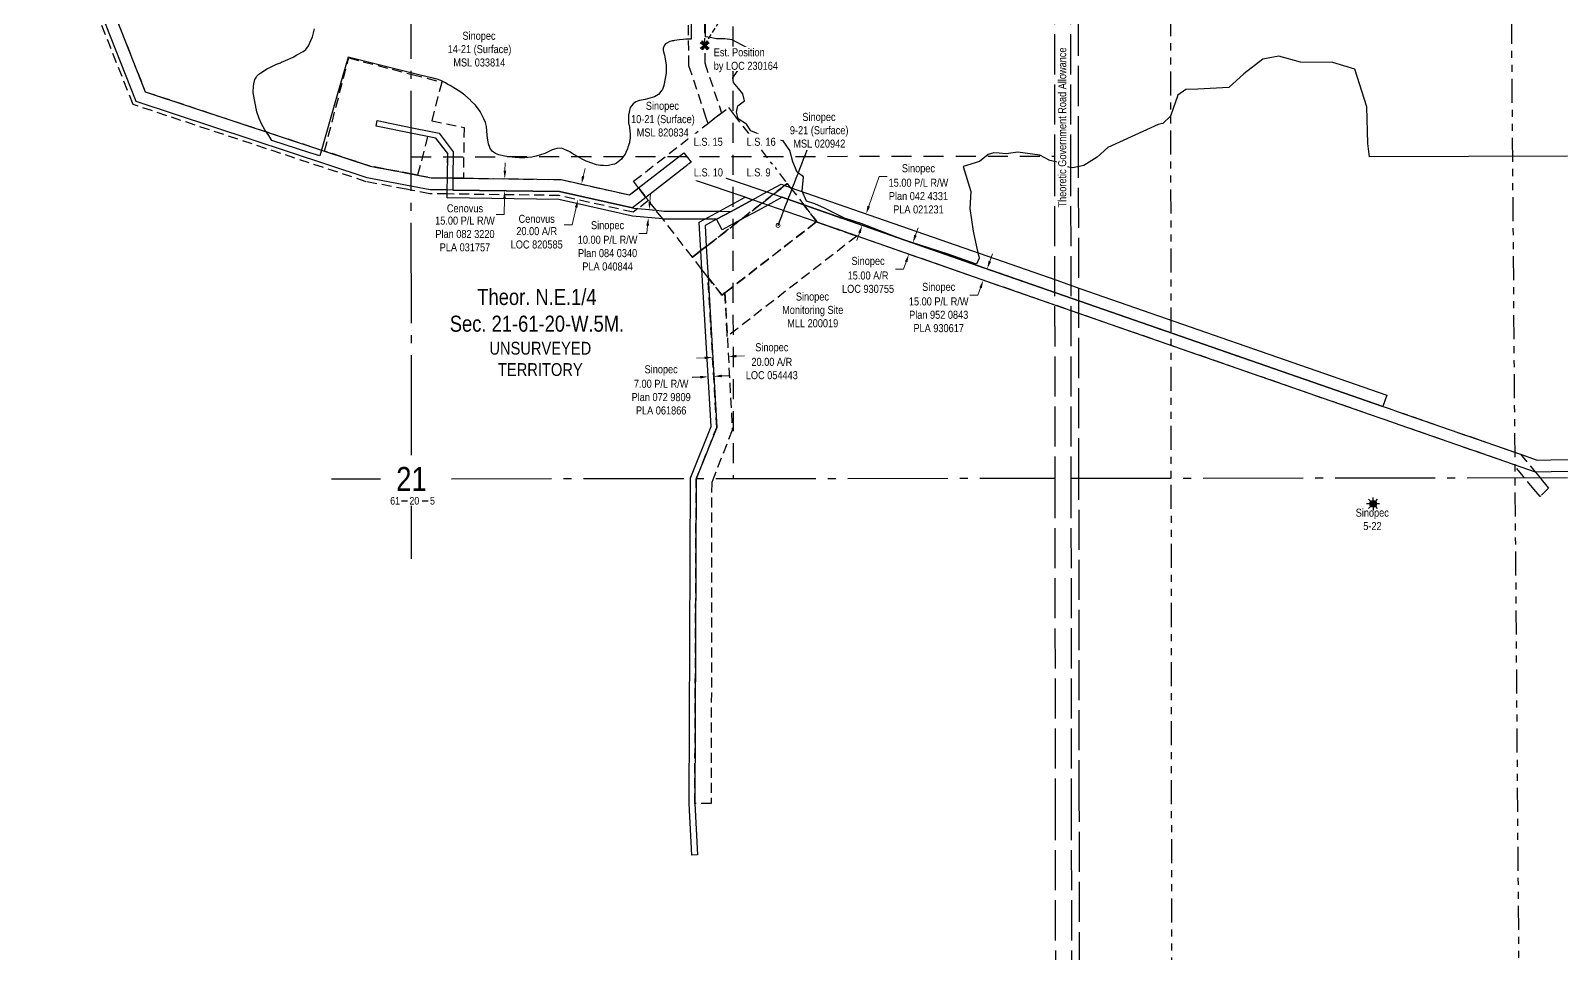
# Model space of a CAD drawing. Extents: x 493830 to 508605, y 6011694 to 6019262.
# Drawn here: x 503505 to 505416, y 6015242 to 6016394 of the extents above; entities that cross this region are included whole.
import ezdxf
from ezdxf.enums import TextEntityAlignment as Align

# ---------------------------------------------------------------- set-up
doc = ezdxf.new("R2010")
doc.units = 0
doc.header["$LTSCALE"] = 5
doc.header["$PDSIZE"] = 0.5
for name, pattern in [('foc-ACCESSROAD', [3.75, 2.5, -1.25]), ('foc-DRILLPATH', [14.75, 6, -1.75, 1.75, -1.75, 1.75, -1.75]), ('foc-LSD', [8, 5, -3]), ('foc-QUARTERLINE', [33, 25, -3, 2, -3]), ('foc-TIELINE', [1.875, 1.25, -0.625]), ('foc-UNSURVEYED', [12.5, 10, -2.5])]:
    doc.linetypes.add(name, pattern=pattern)
doc.layers.get('Defpoints').update_dxf_attribs({"color": 9})
for name, color, linetype in [('10', 1, 'Continuous'), ('9', 3, 'Continuous'), ('AS-DRILL-T', 8, 'Continuous'), ('C-SYMBOL', 7, 'Continuous'), ('F-AR', 190, 'foc-ACCESSROAD'), ('F-RW', 190, 'Continuous'), ('F-WS', 190, 'foc-ACCESSROAD'), ('F-WS-S', 8, 'Continuous'), ('L-MON', 1, 'Continuous'), ('L-ROAD-T', 7, 'Continuous'), ('L-SECLBL', 7, 'Continuous'), ('L-SECQ', 8, 'foc-QUARTERLINE'), ('L-SECTION-LSD', 7, 'foc-LSD'), ('L-TIE', 7, 'foc-TIELINE'), ('L-UNS-T', 3, 'Continuous'), ('L-USEC', 7, 'foc-UNSURVEYED'), ('P-PDRILLPATH', 12, 'foc-DRILLPATH'), ('WETLAND', 143, 'Continuous')]:
    doc.layers.add(name, color=color, linetype=linetype)
doc.layers.add('F-AR-T', color=190, linetype='Continuous', lineweight=9)
doc.layers.add('F-RW-T', color=190, linetype='Continuous', lineweight=9)
doc.styles.add('100L', font='ARIALN.TTF', dxfattribs={"height": 11})
doc.styles.add('175L', font='ARIALN.TTF', dxfattribs={"height": 20})
doc.styles.add('80CG', font='ARIALN.TTF', dxfattribs={"height": 10})
doc.styles.add('80L', font='ARIALN.TTF', dxfattribs={"height": 10})
doc.styles.add('SIMPLEX', font='ARIALN.TTF')
doc.dimstyles.new('Compass 5 000', dxfattribs={"dimscale": 5, "dimtxt": 9, "dimasz": 2, "dimexe": 0.2, "dimexo": 0.0625, "dimgap": 0.5, "dimtad": 0, "dimtih": 1, "dimtoh": 1, "dimzin": 0, "dimdsep": 46, "dimtxsty": '80CG', "dimcen": 0.1, "dimse1": 1, "dimse2": 1, "dimclrd": 256, "dimclrt": 256, "dimaunit": 1, "dimadec": 4, "dimazin": 0, "dimtfac": 0.06, "dimtofl": 0, "dimtmove": 0, "dimatfit": 1, "dimfxl": 0.2, "dimtolj": 1, "dimtzin": 0, "dimlwd": -1, "dimarcsym": 0})

# ---------------------------------------------------------------- blocks, each defined once
blk = doc.blocks.new('GAS')
h = blk.add_hatch(color=255)
h.dxf.hatch_style = 1
edge = h.paths.add_edge_path()
edge.add_arc((0, 0), 0.9, 0, 360)
for p, q in [((-0.81, 0), (-1.62, 0)), ((-0.57, 0.57), (-1.14, 1.14)), ((0, 0.81), (0, 1.62)), ((0.57, 0.57), (1.14, 1.14)), ((1.62, 0), (0.81, 0)), ((-0.57, -0.57), (-1.14, -1.14)), ((0, -0.81), (0, -1.62)), ((1.14, -1.14), (0.57, -0.57))]:
    blk.add_line(p, q)
blk.add_circle((0, 0), 0.8)
blk = doc.blocks.new('L-SECLBL')
at = {"layer": '9', "color": 7}
for p, q in [((-5.1, -27.8), (-12.3, -27.8)), ((20.7, -27.8), (13.5, -27.8))]:
    blk.add_line(p, q, dxfattribs=at)
at = {"layer": '10', "color": 2, "style": 'SIMPLEX'}
blk.add_attdef('SEC', text='', height=30, dxfattribs=at).set_placement((0, 0), align=Align.MIDDLE)
at = {"layer": '10', "color": 5, "style": '80L'}
blk.add_attdef('TWP', text='', height=9.5, dxfattribs=at).set_placement((-14.4, -27.4), align=Align.MIDDLE_RIGHT)
blk.add_attdef('RGE', text='', height=9.5, dxfattribs=at).set_placement((3.6, -27.4), align=Align.MIDDLE_CENTER)
blk.add_attdef('MER', text='', height=9.5, dxfattribs=at).set_placement((23.2, -27.4), align=Align.MIDDLE_LEFT)
blk = doc.blocks.new('UT')
at = {"layer": 'L-UNS-T', "color": 3, "insert": (0, 0), "char_height": 16, "attachment_point": 5, "style": '80L'}
blk.add_mtext_dynamic_manual_height_columns('UNSURVEYED TERRITORY', width=126.414, gutter_width=47.5, heights=[0], dxfattribs=at)
blk = doc.blocks.new('*D579')
at = {"layer": 'Defpoints', "color": 0, "transparency": 16777216}
for p in [(504356.2, 6015987.4), (504375.9, 6015988.4), (504375.9, 6015986.7)]:
    blk.add_point(p, dxfattribs=at)
at = {"layer": 'F-AR-T', "transparency": 16777216}
for p, q in [((504346.3, 6015985.1), (504336.3, 6015984.6)), ((504385.9, 6015987.3), (504395.9, 6015987.8))]:
    blk.add_line(p, q, dxfattribs=at)
for points in [[(504346.2, 6015986.8), (504346.4, 6015983.5), (504356.3, 6015985.7)], [(504385.8, 6015988.9), (504386, 6015985.6), (504375.9, 6015986.7)]]:
    blk.add_solid(points, dxfattribs=at)
at = {"layer": 'F-AR-T', "transparency": 16777216, "char_height": 10, "attachment_point": 5, "style": '80CG'}
for s, insert in [('\\A1;Sinopec', (504430.2, 6015996.8)), ('\\A1;20.00 A/R\\PLOC 054443', (504430.2, 6015971.7))]:
    blk.add_mtext(s, dxfattribs=dict(at, insert=insert))
blk = doc.blocks.new('*D580')
at = {"layer": 'Defpoints', "color": 0, "transparency": 16777216}
for p in [(504131.2, 6016208.2), (504096.5, 6016193.7), (504131, 6016193.2)]:
    blk.add_point(p, dxfattribs=at)
at = {"layer": 'F-RW-T', "transparency": 16777216}
for p, q in [((504096.8, 6016218.7), (504097, 6016228.7)), ((504096.3, 6016183.7), (504096.1, 6016164)), ((504096.1, 6016164), (504086.1, 6016164))]:
    blk.add_line(p, q, dxfattribs=at)
for points in [[(504095.2, 6016218.7), (504098.5, 6016218.7), (504096.7, 6016208.7)], [(504094.7, 6016183.7), (504098, 6016183.7), (504096.5, 6016193.7)]]:
    blk.add_solid(points, dxfattribs=at)
at = {"layer": 'F-RW-T', "transparency": 16777216, "char_height": 10, "width": 711.989, "attachment_point": 5, "style": '80CG'}
for s, insert in [('\\A1;Cenovus', (504047, 6016171.7)), ('\\A1;15.00 P/L R/W\\PPlan 082 3220\\PPLA 031757', (504047, 6016139.7))]:
    blk.add_mtext(s, dxfattribs=dict(at, insert=insert))
blk = doc.blocks.new('*D581')
at = {"layer": 'Defpoints', "color": 0, "transparency": 16777216}
for p in [(504276.6, 6016170.1), (504275.7, 6016160.2), (504276, 6016160.1)]:
    blk.add_point(p, dxfattribs=at)
at = {"layer": 'F-RW-T', "transparency": 16777216}
for p, q in [((504277.9, 6016180), (504278.8, 6016190)), ((504275.1, 6016150.2), (504274.2, 6016140.2)), ((504274.2, 6016140.2), (504264.2, 6016140.2))]:
    blk.add_line(p, q, dxfattribs=at)
for points in [[(504276.2, 6016180.2), (504279.5, 6016179.9), (504277, 6016170.1)], [(504273.4, 6016150.3), (504276.8, 6016150), (504276, 6016160.1)]]:
    blk.add_solid(points, dxfattribs=at)
at = {"layer": 'F-RW-T', "transparency": 16777216, "char_height": 10, "attachment_point": 5, "style": '80CG'}
for s, insert in [('\\A1;Sinopec', (504225.1, 6016149.2)), ('\\A1;10.00 P/L R/W\\PPlan 084 0340\\PPLA 040844', (504225.1, 6016115.8))]:
    blk.add_mtext(s, dxfattribs=dict(at, insert=insert))
blk = doc.blocks.new('*D582')
at = {"layer": 'Defpoints', "color": 0, "transparency": 16777216}
for p in [(504592.6, 6016133.4), (504587.6, 6016119.2), (504601.3, 6016114.5)]:
    blk.add_point(p, dxfattribs=at)
at = {"layer": 'F-RW-T', "transparency": 16777216}
for p, q in [((504609.6, 6016138.1), (504612.9, 6016147.5)), ((504594.8, 6016095.6), (504584.8, 6016095.6)), ((504598.1, 6016105), (504594.8, 6016095.6))]:
    blk.add_line(p, q, dxfattribs=at)
for points in [[(504608, 6016138.6), (504611.2, 6016137.5), (504606.3, 6016128.6)], [(504596.5, 6016105.6), (504599.6, 6016104.5), (504601.3, 6016114.5)]]:
    blk.add_solid(points, dxfattribs=at)
at = {"layer": 'F-RW-T', "transparency": 16777216, "char_height": 10, "attachment_point": 5, "style": '80CG'}
for s, insert in [('\\A1;Sinopec', (504550.4, 6016104.6)), ('\\A1;15.00 A/R\\PLOC 930755', (504550.4, 6016079.5))]:
    blk.add_mtext(s, dxfattribs=dict(at, insert=insert))
blk = doc.blocks.new('*D583')
at = {"layer": 'Defpoints', "color": 0, "transparency": 16777216}
for p in [(504548, 6016164.9), (504551.6, 6016147.7), (504556.6, 6016161.9)]:
    blk.add_point(p, dxfattribs=at)
at = {"layer": 'F-AR-T', "transparency": 16777216}
for p, q in [((504551.3, 6016174.3), (504564.2, 6016211.4)), ((504564.2, 6016211.4), (504574.2, 6016211.4)), ((504539.7, 6016141.3), (504536.5, 6016131.8))]:
    blk.add_line(p, q, dxfattribs=at)
for points in [[(504549.7, 6016174.9), (504552.9, 6016173.8), (504548, 6016164.9)], [(504538.2, 6016141.8), (504541.3, 6016140.7), (504543, 6016150.7)]]:
    blk.add_solid(points, dxfattribs=at)
at = {"layer": 'F-AR-T', "transparency": 16777216, "char_height": 10, "width": 372.465, "attachment_point": 5, "style": '80CG'}
for s, insert in [('\\A1;Sinopec', (504613.3, 6016220.3)), ('\\A1;15.00 P/L R/W\\PPlan 042 4331\\PPLA 021231', (504613.3, 6016187))]:
    blk.add_mtext(s, dxfattribs=dict(at, insert=insert))
blk = doc.blocks.new('*D584')
at = {"layer": 'Defpoints', "color": 0, "transparency": 16777216}
for p in [(504350.7, 6015961.5), (504350.9, 6015958.2), (504357.9, 6015958.6)]:
    blk.add_point(p, dxfattribs=at)
at = {"layer": 'F-WS', "transparency": 16777216}
for p, q in [((504340.7, 6015960.9), (504330.7, 6015960.4)), ((504367.6, 6015962.5), (504377.6, 6015963.1))]:
    blk.add_line(p, q, dxfattribs=at)
for points in [[(504340.6, 6015962.6), (504340.8, 6015959.3), (504350.7, 6015961.5)], [(504367.6, 6015964.2), (504367.7, 6015960.8), (504357.7, 6015961.9)]]:
    blk.add_solid(points, dxfattribs=at)
at = {"layer": 'F-WS', "transparency": 16777216, "char_height": 10, "attachment_point": 5, "style": '80CG'}
for s, insert in [('\\A1;Sinopec', (504292, 6015969.3)), ('\\A1;7.00 P/L R/W\\PPlan 072 9809\\PPLA 061866', (504292, 6015936))]:
    blk.add_mtext(s, dxfattribs=dict(at, insert=insert))
blk = doc.blocks.new('*D586')
at = {"layer": 'Defpoints', "color": 0, "transparency": 16777216}
for p in [(504192.5, 6016202), (504228.8, 6016193.8), (504224.4, 6016174.3)]:
    blk.add_point(p, dxfattribs=at)
at = {"layer": 'F-AR-T', "transparency": 16777216}
for p, q in [((504194.7, 6016211.7), (504196.9, 6016221.5)), ((504185.9, 6016172.7), (504181, 6016151)), ((504181, 6016151), (504171, 6016151))]:
    blk.add_line(p, q, dxfattribs=at)
for points in [[(504193, 6016212.1), (504196.3, 6016211.4), (504192.5, 6016202)], [(504184.2, 6016173.1), (504187.5, 6016172.3), (504188.1, 6016182.5)]]:
    blk.add_solid(points, dxfattribs=at)
at = {"layer": 'F-AR-T', "transparency": 16777216, "char_height": 10, "attachment_point": 5, "style": '80CG'}
for s, insert in [('\\A1;Cenovus', (504136.6, 6016158.6)), ('\\A1;20.00 A/R\\PLOC 820585', (504136.6, 6016134.9))]:
    blk.add_mtext(s, dxfattribs=dict(at, insert=insert))
blk = doc.blocks.new('*D589')
at = {"layer": 'Defpoints', "color": 0, "transparency": 16777216}
for p in [(504702.8, 6016095), (504694.3, 6016082.1), (504697.9, 6016080.8)]:
    blk.add_point(p, dxfattribs=at)
at = {"layer": 'F-AR-T', "transparency": 16777216}
for p, q in [((504702.5, 6016105.7), (504705.8, 6016115.1)), ((504691, 6016072.6), (504687.7, 6016063.2)), ((504687.7, 6016063.2), (504677.7, 6016063.2))]:
    blk.add_line(p, q, dxfattribs=at)
for points in [[(504700.9, 6016106.2), (504704.1, 6016105.1), (504699.2, 6016096.2)], [(504689.4, 6016073.2), (504692.5, 6016072.1), (504694.3, 6016082.1)]]:
    blk.add_solid(points, dxfattribs=at)
at = {"layer": 'F-AR-T', "transparency": 16777216, "char_height": 10, "attachment_point": 5, "style": '80CG'}
for s, insert in [('\\A1;Sinopec', (504638.6, 6016072.2)), ('\\A1;15.00 P/L R/W\\PPlan 952 0843\\PPLA 930617', (504638.6, 6016038.8))]:
    blk.add_mtext(s, dxfattribs=dict(at, insert=insert))
blk = doc.blocks.new('TEMP')
h = blk.add_hatch(color=255)
h.dxf.hatch_style = 1
h.paths.add_polyline_path([(0, 0.25), (-0.67, 1.15), (-0.67, 0.67), (-1.15, 0.67), (-0.25, 0), (-1.15, -0.67), (-0.67, -0.67), (-0.67, -1.15), (0, -0.25), (0.67, -1.15), (0.67, -0.67), (1.15, -0.67), (0.25, 0), (1.15, 0.67), (0.67, 0.67), (0.67, 1.15)])
h.paths.add_polyline_path([(0.57, 0.85), (0.57, 0.57), (0.85, 0.57), (0.08, 0), (0.85, -0.57), (0.57, -0.57), (0.57, -0.85), (0, -0.08), (-0.57, -0.85), (-0.57, -0.57), (-0.85, -0.57), (-0.08, 0), (-0.85, 0.57), (-0.57, 0.57), (-0.57, 0.85), (0, 0.08)], flags=16)
h = blk.add_hatch(color=1)
h.dxf.hatch_style = 1
h.paths.add_polyline_path([(0, 0.08), (-0.57, 0.85), (-0.57, 0.57), (-0.85, 0.57), (-0.08, 0), (-0.85, -0.57), (-0.57, -0.57), (-0.57, -0.85), (0, -0.08), (0.57, -0.85), (0.57, -0.57), (0.85, -0.57), (0.08, 0), (0.85, 0.57), (0.57, 0.57), (0.57, 0.85)])
at = {"color": 1}
for p, q in [((-0.08, 0), (0.08, 0)), ((0, 0.08), (0, -0.08))]:
    blk.add_line(p, q, dxfattribs=at)
at = {"color": 255, "flags": 128}
blk.add_lwpolyline([(-0.25, 0), (-1.15, 0.67), (-0.67, 0.67), (-0.67, 1.15), (0, 0.25), (0.67, 1.15), (0.67, 0.67), (1.15, 0.67), (0.25, 0), (1.15, -0.67), (0.67, -0.67), (0.67, -1.15), (0, -0.25), (-0.67, -1.15), (-0.67, -0.67), (-1.15, -0.67)], close=True, dxfattribs=at)
at = {"color": 1, "flags": 128}
blk.add_lwpolyline([(-0.08, 0), (-0.85, 0.57), (-0.57, 0.57), (-0.57, 0.85), (0, 0.08), (0.57, 0.85), (0.57, 0.57), (0.85, 0.57), (0.08, 0), (0.85, -0.57), (0.57, -0.57), (0.57, -0.85), (0, -0.08), (-0.57, -0.85), (-0.57, -0.57), (-0.85, -0.57)], close=True, dxfattribs=at)

msp = doc.modelspace()

# ---------------------------------------------------------------- linework, layer by layer
at = {"layer": 'F-AR'}
msp.add_lwpolyline([(504346.494, 6016353.399), (504367.332, 6016290.776), (504350.589, 6016277.774), (504348.369, 6016284.458), (504326.522, 6016350.26), (504324.023, 6016815.202, -0.02887868), (504324.143, 6016817.506), (504328.392, 6016855.936), (504345.951, 6016891.461), (504373.354, 6016922.284), (504916.927, 6017375.568), (504921.266, 6017385.241), (504941.909, 6017382.394), (504933.295, 6017363.189), (504387.302, 6016907.888), (504362.678, 6016880.191), (504347.873, 6016850.238), (504344.012, 6016815.309)], format="xyb", close=True, dxfattribs=at)
msp.add_lwpolyline([(503610.321, 6016412.289), (503617.753, 6016393.449), (503647.786, 6016317.326), (503871.554, 6016243.237), (503928.734, 6016224.405), (503964.35, 6016217.666), (503981.308, 6016214.456), (503987.915, 6016213.206), (504004.955, 6016209.98), (504025.007, 6016209.724), (504031.971, 6016209.602), (504045.008, 6016209.419), (504166.995, 6016207.714), (504166.995, 6016207.714), (504252.418, 6016188.447), (504263.823, 6016197.29), (504273.019, 6016185.446), (504276.091, 6016181.489), (504263.028, 6016171.361), (504257.22, 6016166.857), (504164.629, 6016187.741), (504024.694, 6016189.697), (504002.941, 6016190.001), (503981.326, 6016194.096), (503973.692, 6016195.542), (503923.71, 6016205.014), (503638.803, 6016299.242), (503632.614, 6016301.274), (503552.406, 6016504.579)], dxfattribs=at)
for points in [[(505390.516, 6015812.737), (505389.628, 6015811.858), (505381.944, 6015821.128), (505368.572, 6015837.254), (505356.383, 6015851.966), (505214.995, 6015901.078), (505196.099, 6015907.642), (505188.544, 6015910.265), (504815.053, 6016040.08), (504784.884, 6016050.567), (504699.859, 6016080.119), (504485.738, 6016154.772), (504486.369, 6016155.262), (504470.152, 6016176.139), (504704.752, 6016094.295), (504784.866, 6016066.441), (504815.036, 6016055.952), (505193.465, 6015924.382), (505196.191, 6015923.477), (505201.036, 6015921.794), (505212.374, 6015917.856), (505365.277, 6015864.746), (505383.749, 6015842.46), (505388.041, 6015837.276), (505392.654, 6015831.717), (505400.337, 6015822.447), (505390.516, 6015812.737)], [(504350.53, 6016085.589), (504367.827, 6016063.299), (504371.681, 6016066.291), (504380.873, 6015894.651), (504357.718, 6015836.204), (504355.105, 6015829.616), (504354.46, 6015428.856), (504334.025, 6015428.87), (504335.737, 6015833.673), (504336.738, 6015836.183), (504361.346, 6015898.103), (504350.53, 6016085.589)]]:
    msp.add_lwpolyline(points, close=True, dxfattribs=at)
at = {"layer": 'F-RW'}
for points in [[(503610.321, 6016412.289), (503617.753, 6016393.449), (503647.786, 6016317.326), (503871.554, 6016243.237), (503928.734, 6016224.405), (503964.35, 6016217.666), (503981.308, 6016214.456), (503987.915, 6016213.206), (504004.955, 6016209.98), (504025.007, 6016209.724), (504031.971, 6016209.602), (504045.008, 6016209.419), (504166.995, 6016207.714), (504166.995, 6016207.714), (504252.418, 6016188.447), (504263.823, 6016197.29), (504320.505, 6016241.238), (504329.685, 6016229.382), (504273.019, 6016185.446), (504256.018, 6016172.264), (504165.225, 6016192.746), (504031.759, 6016194.573), (504024.763, 6016194.703), (504003.447, 6016195.007), (503981.322, 6016199.194), (503924.97, 6016209.86), (503636.413, 6016305.298), (503504.54, 6016639.554)], [(505428.301, 6015843.161), (505403.318, 6015842.769), (505383.749, 6015842.46), (505356.383, 6015851.966), (505214.995, 6015901.078), (505196.099, 6015907.642), (505188.544, 6015910.265), (504815.053, 6016040.08), (504784.884, 6016050.567), (504699.859, 6016080.119), (504485.738, 6016154.772), (504425.357, 6016175.824), (504418.186, 6016178.317), (504406.172, 6016182.494), (504397.124, 6016185.543), (504336.22, 6016206.225), (504341.125, 6016220.388), (504424.074, 6016192.182), (504432.351, 6016189.308), (504443.259, 6016185.521), (504470.152, 6016176.139), (504704.752, 6016094.295), (504784.866, 6016066.441), (504815.036, 6016055.952), (505193.465, 6015924.382), (505196.191, 6015923.477), (505201.036, 6015921.794), (505212.374, 6015917.856), (505365.277, 6015864.746), (505386.162, 6015857.492), (505403.108, 6015857.758), (505428.09, 6015858.151)]]:
    msp.add_lwpolyline(points, dxfattribs=at)
for points in [[(504379.386, 6016167.995), (504361.149, 6016158.123), (504346.548, 6016158.178), (504294.831, 6016158.372), (504293.976, 6016158.452), (504256.122, 6016161.976), (504164.014, 6016182.724), (504024.625, 6016184.688), (504024.694, 6016189.697), (504024.763, 6016194.703), (504025.007, 6016209.724), (504025.418, 6016240.133), (504010.734, 6016259.365), (504000.39, 6016261.447), (503981.261, 6016265.297), (503935.935, 6016274.418), (503937.519, 6016281.236), (503981.254, 6016272.432), (504004.294, 6016267.794), (504014.696, 6016265.703), (504032.431, 6016242.439), (504031.971, 6016209.602), (504031.759, 6016194.573), (504165.225, 6016192.746), (504256.018, 6016172.264), (504257.704, 6016171.855), (504263.028, 6016171.361), (504285.578, 6016169.268), (504295.303, 6016168.366), (504364.809, 6016168.059), (504379.386, 6016167.995)], [(504453.221, 6016197.936), (504709.67, 6016108.499), (504784.849, 6016082.349), (504815.019, 6016071.855), (505198.39, 6015938.509), (505193.465, 6015924.382), (504815.036, 6016055.952), (504784.866, 6016066.441), (504704.752, 6016094.295), (504470.152, 6016176.139), (504443.259, 6016185.521), (504425.357, 6016175.824), (504413.179, 6016169.229), (504391.022, 6016157.241), (504368.276, 6016144.932), (504361.149, 6016158.123), (504379.386, 6016167.995), (504406.172, 6016182.494), (504424.074, 6016192.182), (504441.96, 6016201.864), (504446.495, 6016200.282), (504453.221, 6016197.936)], [(504337.348, 6015364.649), (504330.361, 6015364.285), (504327.025, 6015428.796), (504328.748, 6015835.031), (504329.206, 6015836.176), (504354.276, 6015899.252), (504342.98, 6016095.32), (504341.621, 6016118.909), (504340.021, 6016146.685), (504339.554, 6016154.394), (504346.548, 6016158.178), (504364.809, 6016168.059), (504397.124, 6016185.543), (504406.172, 6016182.494), (504379.386, 6016167.995), (504361.149, 6016158.123), (504346.795, 6016150.352), (504348.309, 6016124.099), (504350.53, 6016085.589), (504361.346, 6015898.103), (504336.738, 6015836.183), (504335.737, 6015833.673), (504334.025, 6015428.87), (504337.348, 6015364.649)]]:
    msp.add_lwpolyline(points, close=True, dxfattribs=at)
at = {"layer": 'F-WS'}
for points in [[(504045.863, 6016272.701), (504045.008, 6016209.419), (504031.971, 6016209.602), (504025.007, 6016209.724), (504025.418, 6016240.133), (504010.734, 6016259.365), (504000.39, 6016261.447), (503987.915, 6016213.206), (503981.307, 6016214.456), (503964.35, 6016217.666), (503928.734, 6016224.405), (503871.554, 6016243.237), (503901.762, 6016359.457), (503981.193, 6016338.916), (504017.964, 6016329.407), (504005.406, 6016280.843), (504045.863, 6016272.701)], [(504341.621, 6016118.909), (504331.045, 6016110.703), (504293.976, 6016158.452), (504285.578, 6016169.268), (504276.091, 6016181.489), (504273.019, 6016185.446), (504263.823, 6016197.29), (504257.467, 6016205.531), (504328.488, 6016260.636), (504348.412, 6016276.095), (504375.977, 6016297.484), (504382.351, 6016289.269), (504449.555, 6016202.657), (504446.495, 6016200.282), (504432.351, 6016189.308), (504418.186, 6016178.317), (504391.022, 6016157.241), (504348.309, 6016124.099), (504341.621, 6016118.909)], [(504371.681, 6016066.291), (504367.827, 6016063.299), (504350.53, 6016085.589), (504342.98, 6016095.32), (504331.045, 6016110.703), (504341.621, 6016118.909), (504348.309, 6016124.099), (504391.022, 6016157.241), (504418.186, 6016178.317), (504432.351, 6016189.308), (504446.495, 6016200.282), (504449.555, 6016202.657), (504453.221, 6016197.936), (504470.152, 6016176.139), (504486.369, 6016155.262), (504485.738, 6016154.772), (504371.681, 6016066.291)], [(504536.379, 6016137.116), (504374.6, 6016011.782), (504374.408, 6016015.377), (504371.681, 6016066.291), (504485.738, 6016154.772), (504536.379, 6016137.116)]]:
    msp.add_lwpolyline(points, close=True, dxfattribs=at)
at = {"layer": 'L-SECQ', "flags": 128}
for points in [[(503980.168, 6015863.489), (503979.456, 6016638.249)], [(503880.195, 6015833.966), (503941.34, 6015834.027)], [(504030.192, 6015834.115), (504783.652, 6015834.862)], [(504803.759, 6015834.884), (506410.488, 6015836.6)], [(503980.287, 6015734.065), (503980.226, 6015800.364)]]:
    msp.add_lwpolyline(points, dxfattribs=at)
at = {"layer": 'L-SECTION-LSD', "flags": 128}
for points in [[(504381.123, 6016638.638), (504381.924, 6015834.464)], [(503979.825, 6016236.157), (504783.221, 6016236.946)]]:
    msp.add_lwpolyline(points, dxfattribs=at)
at = {"layer": 'L-USEC'}
for p, q in [((504782.789, 6016639.029), (504783.221, 6016236.946)), ((504802.906, 6016639.048), (504803.338, 6016236.968)), ((504813.38, 6016236.977), (504812.948, 6016639.058)), ((504783.221, 6016236.946), (504783.652, 6015834.862)), ((504803.328, 6016236.968), (504803.759, 6015834.884)), ((504813.811, 6015834.894), (504813.38, 6016236.977)), ((504783.652, 6015834.862), (504784.084, 6015432.78)), ((504803.759, 6015834.884), (504804.19, 6015432.801)), ((504814.242, 6015432.81), (504813.811, 6015834.894)), ((504784.084, 6015432.78), (504784.515, 6015030.695)), ((504804.19, 6015432.801), (504804.621, 6015030.717)), ((504814.673, 6015030.726), (504814.242, 6015432.81))]:
    msp.add_line(p, q, dxfattribs=at)
at = {"layer": 'P-PDRILLPATH'}
for p, q in [((504927.276, 6017154.016), (504931.161, 6013532.463)), ((505350.377, 6016849.606), (505375.923, 6013532.947))]:
    msp.add_line(p, q, dxfattribs=at)
at = {"layer": 'WETLAND'}
for points in [[(504324.706, 6016796.509), (504329.472, 6016382.839), (504322.967, 6016382.852), (504319.327, 6016382.749), (504314.972, 6016382.14), (504308.683, 6016381.233), (504307.382, 6016380.95), (504305.663, 6016380.698), (504302.847, 6016379.878), (504298.343, 6016377.539), (504297.629, 6016377.033), (504295.979, 6016375.286), (504294.659, 6016371.805), (504294.704, 6016369.115), (504294.992, 6016367.243), (504296.08, 6016363.145), (504296.641, 6016360.489), (504297.257, 6016355.892), (504298.137, 6016350.573), (504298.235, 6016340.517), (504295.404, 6016325.196), (504293.684, 6016320.122), (504292.957, 6016319.094), (504288.491, 6016313.867), (504283.712, 6016311.06), (504271.903, 6016307.81), (504265.142, 6016306.404), (504260.579, 6016304.574), (504257.244, 6016302.294), (504253.485, 6016297.815), (504251.083, 6016288.275), (504251.116, 6016278.56), (504252.507, 6016272.897), (504252.882, 6016267.681), (504253.193, 6016265.261), (504253.29, 6016261.863), (504253.358, 6016259.436), (504252.505, 6016255.283), (504252.317, 6016253.334), (504250.527, 6016247.94), (504249.854, 6016245.978), (504248.036, 6016241.555), (504246.878, 6016239.579), (504245.248, 6016237.104), (504243.84, 6016235.363), (504242.332, 6016233.306), (504236.15, 6016228.285), (504233.874, 6016227.066), (504229.597, 6016225.867), (504226.274, 6016225.271), (504223.611, 6016224.953), (504219.964, 6016225.092), (504216.317, 6016225.232), (504211.193, 6016226.058), (504204.322, 6016228.535), (504201.052, 6016229.79), (504198.429, 6016230.797), (504193.499, 6016233.329), (504187.585, 6016236.319), (504180.915, 6016240.258), (504177.887, 6016242.454), (504175.48, 6016243.505), (504175.03, 6016243.704), (504169.822, 6016246.016), (504167.618, 6016246.682), (504161.793, 6016246.517), (504155.774, 6016244.646), (504150.982, 6016242.324), (504146.669, 6016240.259), (504135.837, 6016236.794), (504130.526, 6016235.672), (504121.803, 6016234.939), (504115.018, 6016234.747), (504110.257, 6016235.234), (504109.778, 6016235.285), (504102.237, 6016236.1), (504096.22, 6016236.736), (504089.439, 6016238.406), (504084.945, 6016240.284), (504081.324, 6016242.842), (504081.271, 6016242.893), (504078.765, 6016245.952), (504078.627, 6016246.136), (504077.968, 6016247.669), (504076.588, 6016252.081), (504075.934, 6016254.927), (504075.591, 6016256.923), (504075.084, 6016259.631), (504074.856, 6016262.633), (504074.824, 6016263.093), (504073.776, 6016273.728), (504072.581, 6016279.084), (504070.509, 6016283.64), (504069.654, 6016284.998), (504066.004, 6016292.621), (504059.952, 6016300.464), (504054.274, 6016305.829), (504053.706, 6016306.602), (504046.968, 6016312.969), (504041.761, 6016316.707), (504035.084, 6016320.89), (504029.642, 6016324.379), (504028.759, 6016324.991), (504028.596, 6016325.105), (504025.697, 6016326.453), (504022.73, 6016328.312), (504019.52, 6016330.164), (504017.058, 6016331.308), (504012.399, 6016332.877), (504010.194, 6016333.543), (504005.785, 6016334.875), (503999.609, 6016336.065), (503994.604, 6016337.029), (503994.271, 6016337.093), (503900.977, 6016360.685), (503887.011, 6016311.975), (503865.544, 6016237.1), (503853.233, 6016241.068), (503805.839, 6016256.346), (503801.863, 6016262.785), (503797.052, 6016269.692), (503792.949, 6016277.348), (503789.844, 6016284.061), (503787.196, 6016292.056), (503782.625, 6016315.939), (503782.563, 6016318.144), (503783.318, 6016327.996), (503783.71, 6016329.063), (503784.585, 6016332.489), (503785.805, 6016334.436), (503786.666, 6016336.191), (503789.489, 6016339.428), (503791.874, 6016340.953), (503800.224, 6016346.291), (503804.094, 6016348.184), (503811.797, 6016351.549), (503816.487, 6016353.598), (503817.97, 6016354.323), (503822.768, 6016356.403), (503832.366, 6016360.561), (503837.137, 6016363.611), (503844.793, 6016367.714), (503848.122, 6016370.237), (503851.395, 6016374.702), (503854.614, 6016381.108), (503856.418, 6016386.017), (503859.055, 6016395.807)], [(505423.819, 6016236.949), (505176.74, 6016236.044), (505174.74, 6016252.767), (505173.444, 6016298.49), (505158.387, 6016345.348), (505130.693, 6016353.715), (505090.261, 6016354.094), (505063.352, 6016361.72), (505043.624, 6016358.11), (505019.736, 6016339.892), (505001.16, 6016322.586), (504962.316, 6016320.722), (504947.075, 6016320.29), (504937.363, 6016313.15), (504928.191, 6016286.959), (504918.544, 6016277.534), (504912.861, 6016276.229), (504849.985, 6016247.752), (504836.603, 6016235.552), (504819.738, 6016225.159), (504806.086, 6016222.484), (504798.814, 6016223.421), (504791.042, 6016228.54), (504777.228, 6016231.58), (504764.84, 6016238.093), (504737.277, 6016241.887), (504722.841, 6016239.952), (504714.055, 6016240.466), (504707.556, 6016241.044), (504700.371, 6016238.934), (504689.559, 6016230.238), (504669.145, 6016223.939), (504678.61, 6016192.747), (504677.495, 6016171.552), (504681.734, 6016143.072), (504685.715, 6016123.737), (504688.978, 6016109.529), (504685.759, 6016102.002), (504650.506, 6016114.73), (504592.213, 6016133.097), (504541.889, 6016152.835), (504521.103, 6016159.681), (504496.154, 6016172.13), (504483.99, 6016177.505), (504473.605, 6016180.642), (504468.104, 6016193.07), (504469.88, 6016211.139), (504461.994, 6016216.921), (504456.485, 6016229.635), (504452.643, 6016244.112), (504444.587, 6016255.896), (504427.343, 6016258.839), (504403.904, 6016268.47), (504398.517, 6016276.897), (504388.035, 6016283.464), (504386.077, 6016291.989), (504387.573, 6016299.753), (504395.976, 6016305.997), (504394.018, 6016314.522), (504388.68, 6016321.234), (504382.46, 6016328.78), (504381.432, 6016334.757), (504390.498, 6016347.884), (504401.376, 6016357.63), (504399.248, 6016372.156), (504380.816, 6016382.02), (504371.449, 6016383.572), (504361.044, 6016383.562), (504353.238, 6016385.116), (504347.271, 6016385.906), (504343.739, 6016792.275)]]:
    msp.add_lwpolyline(points, dxfattribs=at)

# ---------------------------------------------------------------- block references
at = {"layer": 'F-WS-S', "xscale": 4.999999999999975, "yscale": 4.999999999999975, "zscale": 4.999999999999975}
msp.add_blockref('GAS', (505181.131, 6015802.746), dxfattribs=at)
at = {"layer": 'L-MON', "xscale": 4.997330249999995, "yscale": 4.997330249999995, "zscale": 4.997330249999995}
msp.add_blockref('TEMP', (504346.377, 6016375.233), dxfattribs=at)
at = {"layer": 'L-SECLBL'}
msp.add_blockref('L-SECLBL', (503980.195, 6015834.065), dxfattribs=at).add_auto_attribs({'SEC': '21', 'TWP': '61', 'RGE': '20', 'MER': '5'})
at = {"layer": 'L-UNS-T', "xscale": 0.99946605, "yscale": 0.99946605, "zscale": 0.99946605}
msp.add_blockref('UT', (504141.1, 6015983.671), dxfattribs=at)

# ---------------------------------------------------------------- texts
at = {"layer": 'AS-DRILL-T', "insert": (505148.229, 6015796.766), "char_height": 10, "attachment_point": 1, "style": '80L'}
msp.add_mtext_dynamic_manual_height_columns('\\pi11.15846;Sinopec\\P\\pi20.61276;5-22', width=63.08772, gutter_width=50, heights=[0], dxfattribs=at)
at = {"layer": 'C-SYMBOL', "color": 3, "insert": (504136.889, 6016071.083), "char_height": 20, "width": 215.98445, "attachment_point": 2, "style": '175L'}
msp.add_mtext('Theor. N.E.1/4 \\PSec. 21-61-20-W.5M.', dxfattribs=at)
at = {"layer": 'F-AR-T', "char_height": 9.99466, "attachment_point": 1, "style": '80L'}
for s, width, insert in [('\\pi23.7486;Sinopec\\P\\pi5.3103;14-21 (Surface)\\P\\pi12.36655;MSL 033814', 88.24624, (504020.085, 6016392.204)), ('\\pi23.7486;Sinopec\\P\\pi5.3103;10-21 (Surface)\\P\\pi12.36655;MSL 820834', 88.24624, (504249.111, 6016304.788)), ('\\pi15.92144;Sinopec\\P\\pi0.28177;9-21 (Surface)\\P\\pi4.55984;MSL 020942', 72.59191, (504452.502, 6016290.914)), ('\\pi17.61221;Sinopec\\P\\pi0.47608;Monitoring Site\\P\\pi6.84034;MLL 200019', 75.97346, (504442.629, 6016066.6))]:
    msp.add_mtext_dynamic_manual_height_columns(s, width=width, gutter_width=49.973, heights=[0], dxfattribs=dict(at, insert=insert))

# ---------------------------------------------------------------- dimensions: what is measured, and where the dimension line sits
at = {"layer": 'F-AR-T'}
dim = msp.add_linear_dim(base=(504192.453, 6016201.972), p1=(504224.37, 6016174.266), p2=(504228.771, 6016193.78), angle=77.289702, text='Cenovus\\X20.00 A/R\\PLOC 820585', dimstyle='Compass 5 000', dxfattribs=at)
dim.commit()
dim.dimension.update_dxf_attribs({"geometry": '*D586', "text_midpoint": (504136.615, 6016150.972), "dimtype": 161})
for p1, p2, distance, text, picture, middle in [((504702.847, 6016094.959), (504697.91, 6016080.799), -3.858, 'Sinopec\\X15.00 P/L R/W\\PPlan 952 0843\\PPLA 930617', '*D589', (504638.596, 6016063.184)), ((504356.196, 6015987.377), (504375.851, 6015988.429), -1.7, 'Sinopec\\X20.00 A/R\\PLOC 054443', '*D579', (504430.214, 6015987.802))]:
    dim = msp.add_aligned_dim(p1=p1, p2=p2, distance=distance, text=text, dimstyle='Compass 5 000', dxfattribs=at)
    dim.commit()
    dim.dimension.update_dxf_attribs({"geometry": picture, "text_midpoint": middle})
at = {"layer": 'F-RW-T'}
dim = msp.add_linear_dim(base=(504096.475, 6016193.687), p1=(504131.211, 6016208.214), p2=(504131.006, 6016193.214), angle=269.215744, text='Cenovus\\X15.00 P/L R/W\\PPlan 082 3220\\PPLA 031757', dimstyle='Compass 5 000', dxfattribs=at)
dim.commit()
dim.dimension.update_dxf_attribs({"geometry": '*D580', "text_midpoint": (504046.983, 6016164.035), "dimtype": 161})
for p1, p2, distance, text, picture, middle in [((504276.619, 6016170.1), (504275.694, 6016160.154), 0.336, 'Sinopec\\X10.00 P/L R/W\\PPlan 084 0340\\PPLA 040844', '*D581', (504225.088, 6016140.209)), ((504592.569, 6016133.432), (504587.624, 6016119.25), 14.529, 'Sinopec\\X15.00 A/R\\PLOC 930755', '*D582', (504550.425, 6016095.581))]:
    dim = msp.add_aligned_dim(p1=p1, p2=p2, distance=distance, text=text, dimstyle='Compass 5 000', dxfattribs=at)
    dim.commit()
    dim.dimension.update_dxf_attribs({"geometry": picture, "text_midpoint": middle})
at = {"layer": 'F-WS'}
dim = msp.add_aligned_dim(p1=(504357.857, 6015958.581), p2=(504350.881, 6015958.179), distance=-3.336, text='Sinopec\\X7.00 P/L R/W\\PPlan 072 9809\\PPLA 061866', dimstyle='Compass 5 000', dxfattribs=at)
dim.commit()
dim.dimension.update_dxf_attribs({"geometry": '*D584', "text_midpoint": (504291.974, 6015960.36)})

# ---------------------------------------------------------------- leaders
at = {"layer": 'F-AR-T', "path_type": 1}
msp.add_leader([(504437.954, 6016150.389), (504474.489, 6016244.828)], dimstyle='Compass 5 000', override={"dimasz": 1, "dimgap": 0.5, "dimtad": 0, "dimldrblk": 'DotBlank'}, dxfattribs=at)

# ---------------------------------------------------------------- next in the draw order: texts
at = {"layer": 'L-ROAD-T', "insert": (504787.865, 6016272.654), "char_height": 9.99466, "width": 200.83786, "attachment_point": 2, "rotation": 90, "style": '80L', "bg_fill": 3, "box_fill_scale": 1.15, "bg_fill_color": 256, "bg_fill_true_color": 256, "bg_fill_transparency": 0}
msp.add_mtext('Theoretic Government Road Allowance', dxfattribs=at)
at = {"layer": 'L-SECTION-LSD', "attachment_point": 1, "style": '100L', "bg_fill": 3, "box_fill_scale": 1.5, "bg_fill_color": 256, "bg_fill_transparency": 0}
for s, width, insert, char_height in [('\\pi1.84482;L.S. 15', 36.83977, (504330.843, 6016259.871), 9.99466), ('L.S. 16', 36.92171, (504398.766, 6016259.871), 9.9947), ('\\pi2.028;L.S. 10', 36.93432, (504330.843, 6016221.606), 9.99466)]:
    msp.add_mtext_dynamic_manual_height_columns(s, width=width, gutter_width=54.971, heights=[0], dxfattribs=dict(at, insert=insert, char_height=char_height))

# ---------------------------------------------------------------- next in the draw order: linework, layer by layer
at = {"layer": 'L-TIE', "flags": 128}
msp.add_lwpolyline([(504346.377, 6016375.233), (504979.567, 6017420.958)], dxfattribs=at)

# ---------------------------------------------------------------- next in the draw order: dimensions: what is measured, and where the dimension line sits
at = {"layer": 'F-AR-T'}
dim = msp.add_linear_dim(base=(504547.987, 6016164.886), p1=(504551.607, 6016147.722), p2=(504556.551, 6016161.899), angle=70.77358, text='Sinopec\\X15.00 P/L R/W\\PPlan 042 4331\\PPLA 021231', dimstyle='Compass 5 000', dxfattribs=at)
dim.commit()
dim.dimension.update_dxf_attribs({"geometry": '*D583', "text_midpoint": (504613.279, 6016211.353), "dimtype": 161})

# ---------------------------------------------------------------- next in the draw order: texts
at = {"layer": 'L-MON', "insert": (504357.656, 6016371.573), "char_height": 9.99466, "width": 80.78873, "attachment_point": 1, "line_spacing_factor": 1.010641, "style": '80L', "bg_fill": 3, "box_fill_scale": 1.15, "bg_fill_color": 256, "bg_fill_true_color": 256, "bg_fill_transparency": 0}
msp.add_mtext('Est. Position \\Pby LOC 230164', dxfattribs=at)
at = {"layer": 'L-SECTION-LSD', "insert": (504398.766, 6016221.606), "char_height": 9.9947, "attachment_point": 1, "style": '100L', "bg_fill": 3, "box_fill_scale": 1.5, "bg_fill_color": 256, "bg_fill_transparency": 0}
msp.add_mtext_dynamic_manual_height_columns('L.S. 9', width=30.51098, gutter_width=54.971, heights=[0], dxfattribs=at)

doc.saveas('drawing.dxf')
